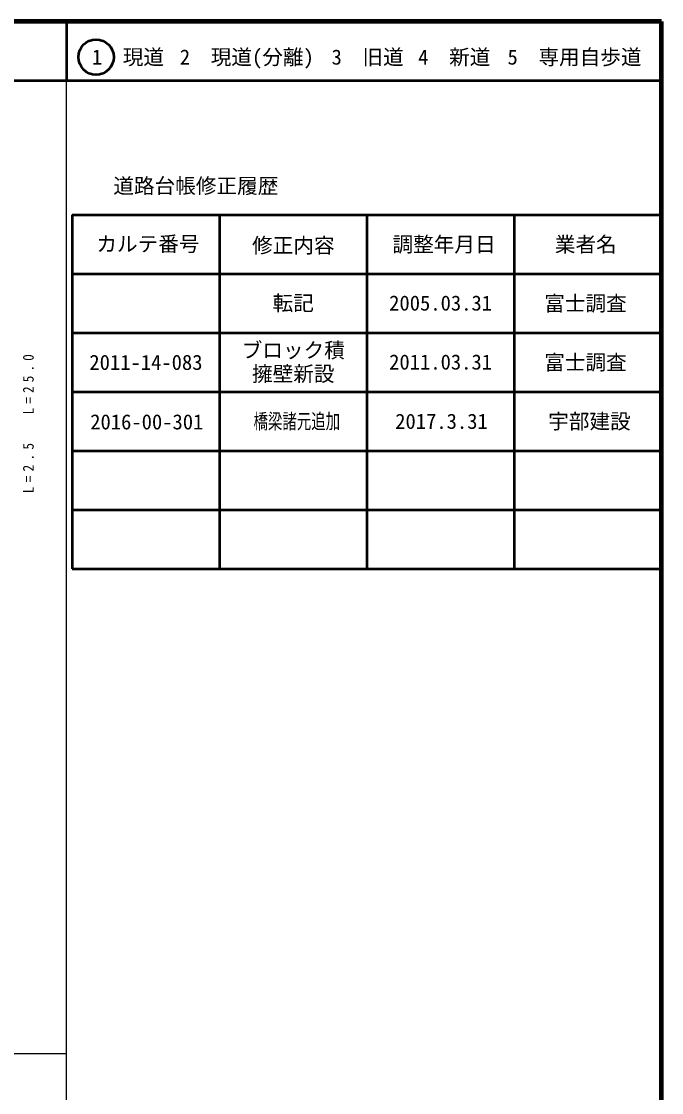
# Model space of a CAD drawing. Units: millimetres, scale not verified. Extents: x 40000 to 680000, y 20000 to 380000.
# Drawn here: x 571369 to 680000, y 198357 to 380000 of the extents above; entities that cross this region are included whole.
import ezdxf
from ezdxf.enums import TextEntityAlignment as Align

# ---------------------------------------------------------------- set-up
doc = ezdxf.new("R2010")
doc.units = ezdxf.units.MM
doc.header["$LTSCALE"] = 1000
for name, color, linetype, lineweight in [('M-STR-HTXT', 7, 'Continuous', 13), ('M-TTL', 2, 'Continuous', 140), ('M-TTL-BAND', 7, 'Continuous', 25), ('M-TTL-FRAM', 2, 'Continuous', 50), ('M-TTL-LINE', 7, 'Continuous', 50), ('M-TTL-TXT', 7, 'Continuous', 13)]:
    doc.layers.add(name, color=color, linetype=linetype, lineweight=lineweight)
doc.styles.add('ＭＳ ゴシック', font='')
doc.styles.get('ＭＳ ゴシック').set_extended_font_data('MS Gothic')

msp = doc.modelspace()

# ---------------------------------------------------------------- linework, layer by layer
at = {"layer": 'M-TTL'}
for p, q in [((680000, 380000), (40000, 380000)), ((680000, 20000), (680000, 380000))]:
    msp.add_line(p, q, dxfattribs=at)
at = {"layer": 'M-TTL-BAND'}
for p, q in [((579000, 20000), (579000, 370000)), ((40000, 205000), (579000, 205000))]:
    msp.add_line(p, q, dxfattribs=at)
at = {"layer": 'M-TTL-FRAM'}
for p, q in [((580000, 347197), (580000, 287197)), ((580000, 347197), (680000, 347197)), ((580000, 287197), (680000, 287197))]:
    msp.add_line(p, q, dxfattribs=at)
at = {"layer": 'M-TTL-LINE'}
for p, q in [((579000, 380000), (579000, 370000)), ((40000, 370000), (680000, 370000)), ((605000, 347197), (605000, 287197)), ((630000, 347197), (630000, 287197)), ((655000, 347197), (655000, 287197)), ((580000, 337197), (680000, 337197)), ((580000, 327197), (680000, 327197)), ((580000, 317197), (680000, 317197)), ((580000, 307197), (680000, 307197)), ((580000, 297197), (680000, 297197))]:
    msp.add_line(p, q, dxfattribs=at)
msp.add_circle((584031, 373958), 3000, dxfattribs=at)

# ---------------------------------------------------------------- texts
at = {"layer": 'M-STR-HTXT', "char_height": 1833, "attachment_point": 7, "rotation": 90, "style": 'ＭＳ ゴシック'}
for s, insert in [('\\T1.62;\\W0.9;L=25.0', (573481, 313354)), ('\\T1.65;\\W0.9;L=2.5', (573481, 299985))]:
    msp.add_mtext(s, dxfattribs=dict(at, insert=insert))
at = {"layer": 'M-TTL-TXT', "style": 'ＭＳ ゴシック'}
for s, p in [('1\u3000現道', (589448, 373958)), ('2\u3000現道(分離)', (609619, 373958)), ('3\u3000旧道', (630121, 373958)), ('4\u3000新道', (644824, 373958)), ('5\u3000専用自歩道', (665228, 373958)), ('道路台帳修正履歴', (600968, 352113)), ('カルテ番号', (592839, 342277)), ('修正内容', (617509, 342023)), ('調整年月日', (643089, 342197)), ('業者名', (667134, 342197)), ('転記', (617500, 332245)), ('2005.03.31', (642500, 332245)), ('富士調査', (667077, 332189)), ('ブロック積', (617500, 324245)), ('2011-14-083', (592500, 322189)), ('2011.03.31', (642500, 322245)), ('富士調査', (667077, 322189)), ('擁壁新設', (617500, 320245))]:
    msp.add_text(s, height=2566, dxfattribs=at).set_placement(p, align=Align.MIDDLE_CENTER)
for s, p in [('2016-00-301', (583046, 310044)), ('2017.3.31', (634796, 310138))]:
    msp.add_text(s, height=2566, dxfattribs=at).set_placement(p, align=Align.BOTTOM_LEFT)
at = {"layer": 'M-TTL-TXT', "style": 'ＭＳ ゴシック', "width": 0.7}
msp.add_text('橋梁諸元追加', height=2566, dxfattribs=at).set_placement((610749, 310138), align=Align.BOTTOM_LEFT)
at = {"layer": 'M-TTL-TXT', "style": 'ＭＳ ゴシック'}
msp.add_text('宇部建設', height=2566, dxfattribs=at).set_placement((667758, 310138), align=Align.BOTTOM_CENTER)

doc.saveas('drawing.dxf')
